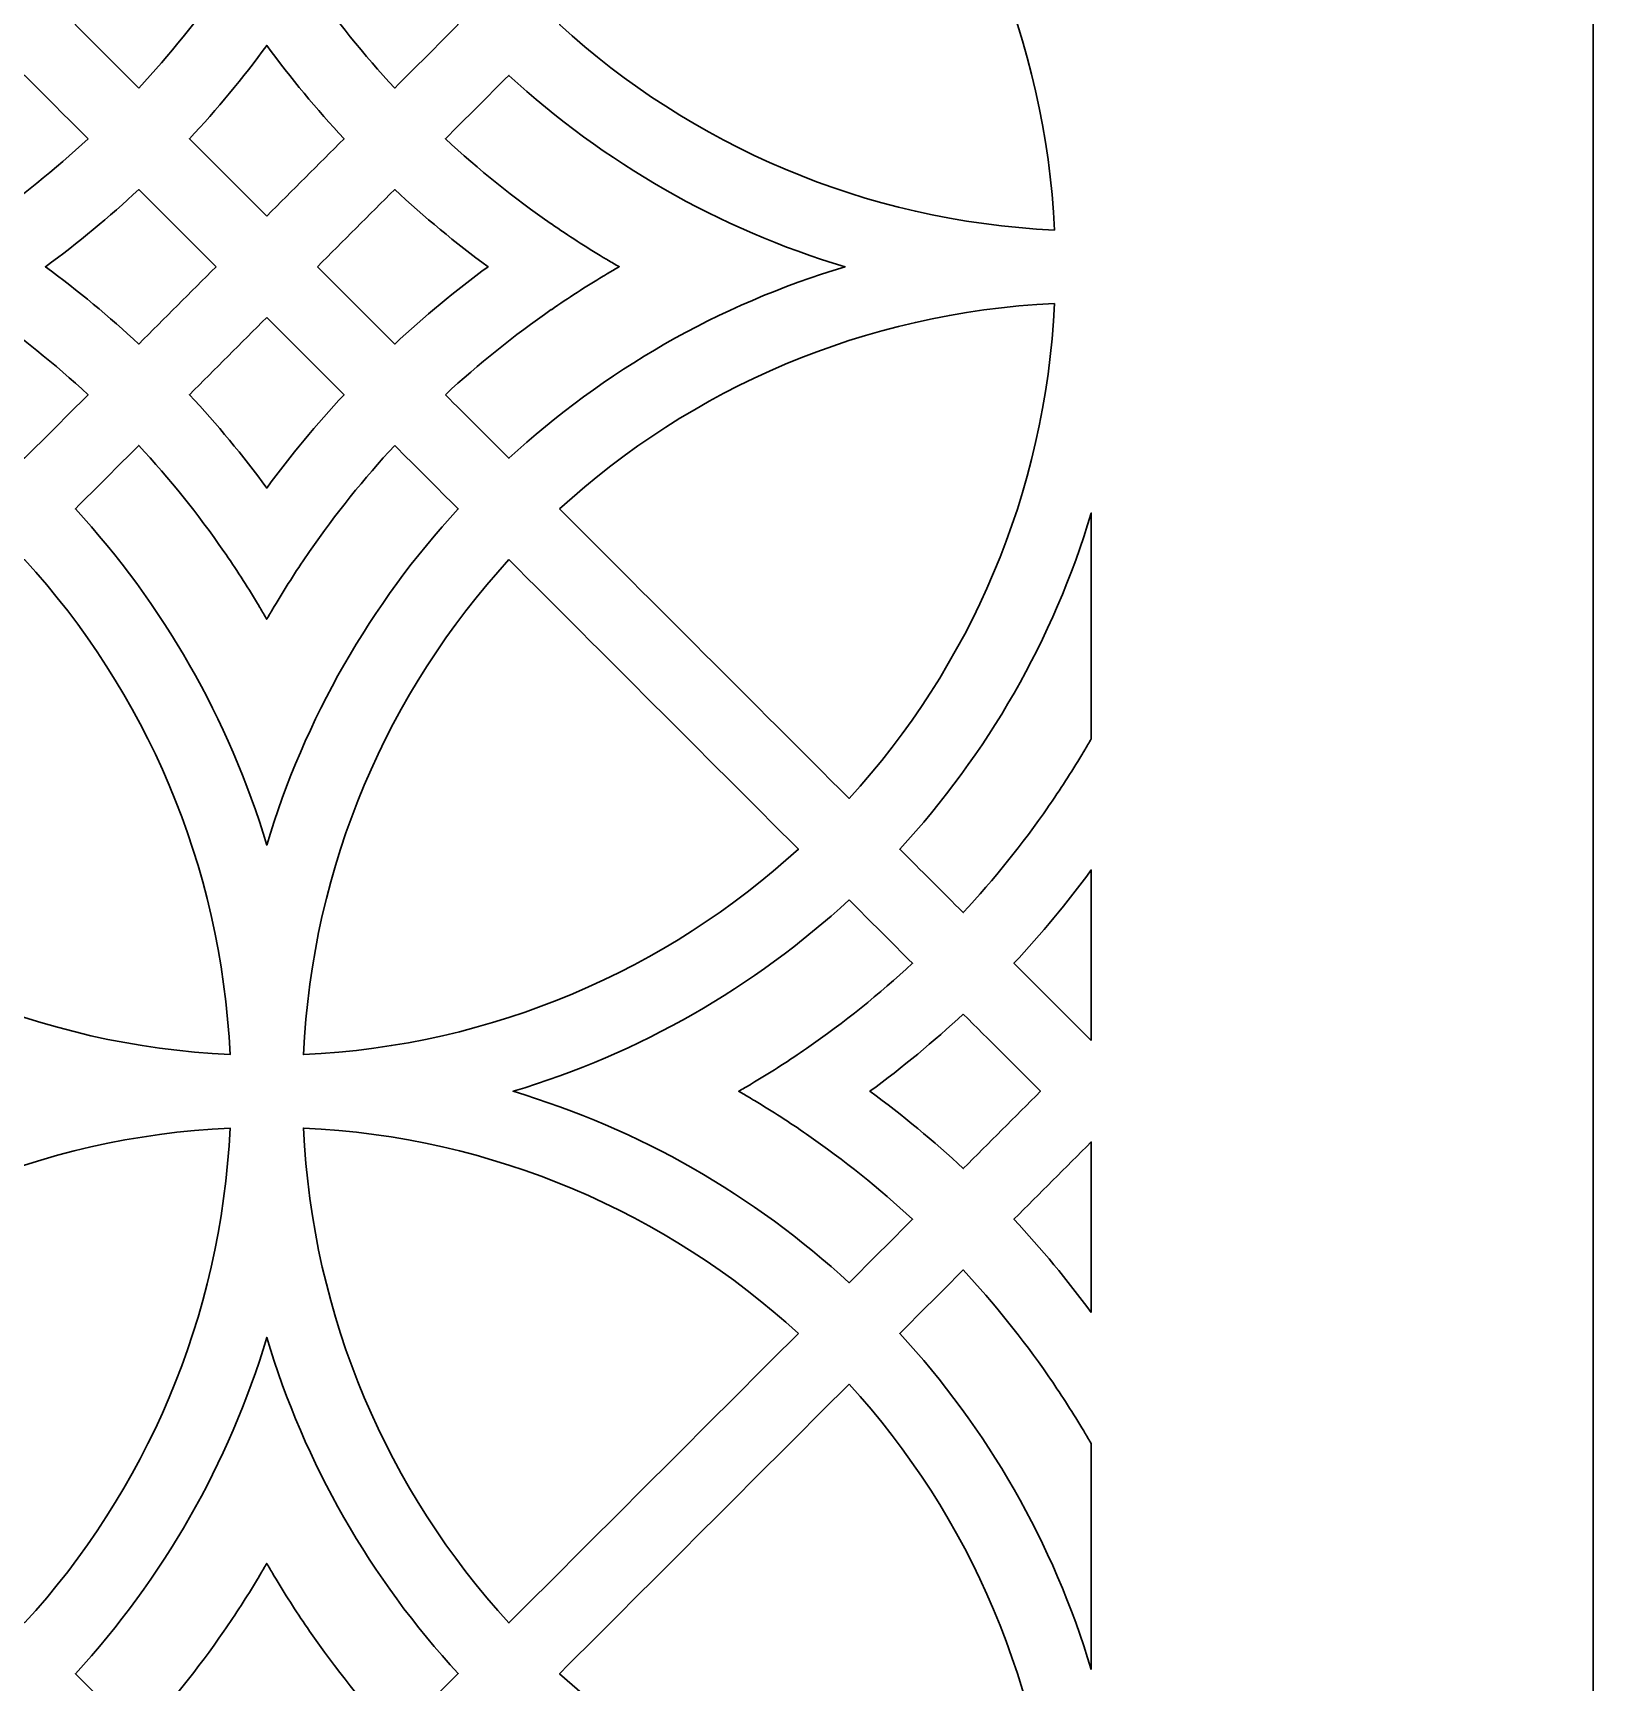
# Model space of a CAD drawing. Header units: centimetres. Extents: x 8 to 12.9, y -9 to 9.
# Drawn here: x 11.122 to 12.902, y -0.673 to 1.208 of the extents above; entities that cross this region are included whole.
import ezdxf

# ---------------------------------------------------------------- set-up
doc = ezdxf.new("R2010")
doc.units = ezdxf.units.CM
doc.header["$MEASUREMENT"] = 0
doc.layers.add('layer 1', color=7, linetype='Continuous')

msp = doc.modelspace()

# ---------------------------------------------------------------- linework, layer by layer
at = {"layer": 'layer 1', "color": 250, "lineweight": 30}
for points, knots in [([(12.90221, 9.00077), (11.26585, 9.00077), (9.62949, 9.00077), (7.99312, 9.00077), (7.99312, 9.00077), (7.99312, 3.53168), (7.99312, -1.93741), (7.99312, -7.4065), (7.99312, -7.4065), (7.99314, -7.4065), (7.99315, -7.4065), (7.99316, -7.4065), (7.99316, -7.4065), (7.99316, -7.93741), (7.99316, -8.46832), (7.99316, -8.99923), (7.99316, -8.99923), (8.18407, -8.99923), (8.37498, -8.99923), (8.56589, -8.99923), (8.56589, -8.99923), (8.56589, -8.91742), (8.56589, -8.8356), (8.56589, -8.75378), (8.56589, -8.75378), (8.76783, -8.75378), (8.96977, -8.75378), (9.17171, -8.75378), (9.17171, -8.75378), (9.17171, -8.5939), (9.17171, -8.43402), (9.17171, -8.27413), (9.17171, -8.27413), (9.25341, -8.27251), (9.33511, -8.27088), (9.4168, -8.26924), (9.4168, -8.26924), (9.43131, -8.31061), (9.45032, -8.34649), (9.48189, -8.37816), (9.48189, -8.37816), (9.5128, -8.40916), (9.54474, -8.42833), (9.58226, -8.43705), (9.58226, -8.43705), (9.63191, -8.4486), (9.68435, -8.44357), (9.72421, -8.4088), (9.72421, -8.4088), (9.76278, -8.37514), (9.78504, -8.32123), (9.79304, -8.2698), (9.79304, -8.2698), (9.81586, -8.27211), (9.83527, -8.27158), (9.85358, -8.26896), (9.85358, -8.26896), (9.94495, -8.25588), (9.9881, -8.19807), (9.99582, -8.11089), (9.99582, -8.11089), (9.99771, -8.08953), (9.9962, -8.06844), (9.98941, -8.04988), (9.98941, -8.04988), (9.99085, -8.05023), (9.99229, -8.05059), (9.99372, -8.05095), (9.99372, -8.05095), (10.02596, -8.0621), (10.0582, -8.07324), (10.09045, -8.08439), (10.09045, -8.08439), (10.10979, -8.28195), (10.26235, -8.43577), (10.44769, -8.43577), (10.44769, -8.43577), (10.63302, -8.43577), (10.78558, -8.28195), (10.80493, -8.08439), (10.80493, -8.08439), (10.83717, -8.07324), (10.86941, -8.0621), (10.90165, -8.05095), (10.90165, -8.05095), (10.90309, -8.05059), (10.90452, -8.05023), (10.90596, -8.04988), (10.90596, -8.04988), (10.89917, -8.06844), (10.89767, -8.08953), (10.89956, -8.11089), (10.89956, -8.11089), (10.90727, -8.19807), (10.95043, -8.25588), (11.04179, -8.26896), (11.04179, -8.26896), (11.0601, -8.27158), (11.07952, -8.27211), (11.10234, -8.2698), (11.10234, -8.2698), (11.11033, -8.32123), (11.13259, -8.37514), (11.17117, -8.4088), (11.17117, -8.4088), (11.21102, -8.44357), (11.26346, -8.4486), (11.31312, -8.43705), (11.31312, -8.43705), (11.35063, -8.42833), (11.38257, -8.40916), (11.41348, -8.37816), (11.41348, -8.37816), (11.44506, -8.34649), (11.46406, -8.31061), (11.47857, -8.26924), (11.47857, -8.26924), (11.56027, -8.27088), (11.64196, -8.27251), (11.72366, -8.27413), (11.72366, -8.27413), (11.72366, -8.43402), (11.72366, -8.5939), (11.72366, -8.75378), (11.72366, -8.75378), (11.9256, -8.75378), (12.12754, -8.75378), (12.32948, -8.75378), (12.32948, -8.75378), (12.32948, -8.8356), (12.32948, -8.91742), (12.32948, -8.99923), (12.32948, -8.99923), (12.52039, -8.99923), (12.7113, -8.99923), (12.90221, -8.99923), (12.90221, -8.99923), (12.90221, -8.46832), (12.90221, -7.93741), (12.90221, -7.4065), (12.90221, -7.4065), (12.90221, -1.93741), (12.90221, 3.53168), (12.90221, 9.00077)], [0, 0, 0, 0, 0.027027, 0.027027, 0.027027, 0.027027, 0.0540541, 0.0540541, 0.0540541, 0.0540541, 0.0810811, 0.0810811, 0.0810811, 0.0810811, 0.1081081, 0.1081081, 0.1081081, 0.1081081, 0.1351351, 0.1351351, 0.1351351, 0.1351351, 0.1621622, 0.1621622, 0.1621622, 0.1621622, 0.1891892, 0.1891892, 0.1891892, 0.1891892, 0.2162162, 0.2162162, 0.2162162, 0.2162162, 0.2432432, 0.2432432, 0.2432432, 0.2432432, 0.2702703, 0.2702703, 0.2702703, 0.2702703, 0.2972973, 0.2972973, 0.2972973, 0.2972973, 0.3243243, 0.3243243, 0.3243243, 0.3243243, 0.3513514, 0.3513514, 0.3513514, 0.3513514, 0.3783784, 0.3783784, 0.3783784, 0.3783784, 0.4054054, 0.4054054, 0.4054054, 0.4054054, 0.4324324, 0.4324324, 0.4324324, 0.4324324, 0.4594595, 0.4594595, 0.4594595, 0.4594595, 0.4864865, 0.4864865, 0.4864865, 0.4864865, 0.5135135, 0.5135135, 0.5135135, 0.5135135, 0.5405405, 0.5405405, 0.5405405, 0.5405405, 0.5675676, 0.5675676, 0.5675676, 0.5675676, 0.5945946, 0.5945946, 0.5945946, 0.5945946, 0.6216216, 0.6216216, 0.6216216, 0.6216216, 0.6486486, 0.6486486, 0.6486486, 0.6486486, 0.6756757, 0.6756757, 0.6756757, 0.6756757, 0.7027027, 0.7027027, 0.7027027, 0.7027027, 0.7297297, 0.7297297, 0.7297297, 0.7297297, 0.7567568, 0.7567568, 0.7567568, 0.7567568, 0.7837838, 0.7837838, 0.7837838, 0.7837838, 0.8108108, 0.8108108, 0.8108108, 0.8108108, 0.8378378, 0.8378378, 0.8378378, 0.8378378, 0.8648649, 0.8648649, 0.8648649, 0.8648649, 0.8918919, 0.8918919, 0.8918919, 0.8918919, 0.9189189, 0.9189189, 0.9189189, 0.9189189, 0.9459459, 0.9459459, 0.9459459, 0.9459459, 1, 1, 1, 1]), ([(11.24254, 1.14557), (11.2184, 1.16971), (11.19425, 1.19386), (11.1701, 1.218), (11.1701, 1.218), (11.26975, 1.32625), (11.34538, 1.45694), (11.38855, 1.60163), (11.38855, 1.60163), (11.43171, 1.45693), (11.50737, 1.32624), (11.60702, 1.21799), (11.60702, 1.21799), (11.58288, 1.19384), (11.55875, 1.1697), (11.5346, 1.14557), (11.5346, 1.14557), (11.49947, 1.18345), (11.467, 1.22385), (11.43752, 1.26645), (11.43752, 1.26645), (11.4375, 1.26645), (11.4375, 1.26645), (11.43748, 1.26645), (11.43748, 1.26645), (11.43748, 1.26646), (11.43748, 1.26646), (11.43748, 1.26646), (11.43748, 1.26646), (11.4375, 1.26648), (11.4375, 1.26649), (11.43752, 1.26652), (11.43752, 1.26652), (11.42414, 1.28583), (11.41135, 1.30559), (11.39921, 1.32579), (11.39921, 1.32579), (11.39827, 1.32736), (11.39733, 1.32893), (11.3964, 1.3305), (11.3964, 1.3305), (11.3963, 1.33065), (11.39622, 1.3308), (11.39613, 1.33095), (11.39613, 1.33095), (11.39357, 1.33525), (11.39106, 1.33956), (11.38857, 1.34389), (11.38857, 1.34389), (11.38609, 1.33956), (11.38357, 1.33524), (11.38103, 1.33095), (11.38103, 1.33095), (11.38094, 1.3308), (11.38084, 1.33065), (11.38076, 1.33051), (11.38076, 1.33051), (11.37983, 1.32893), (11.37888, 1.32736), (11.37794, 1.32578), (11.37794, 1.32578), (11.36581, 1.30558), (11.35301, 1.28583), (11.33963, 1.26652), (11.33963, 1.26652), (11.33964, 1.26649), (11.33966, 1.26648), (11.33966, 1.26646), (11.33966, 1.26646), (11.33966, 1.26646), (11.33966, 1.26646), (11.33966, 1.26645), (11.33966, 1.26645), (11.33966, 1.26645), (11.33964, 1.26645), (11.33963, 1.26645), (11.33963, 1.26645), (11.31014, 1.22385), (11.27768, 1.18345), (11.24254, 1.14557)], [0, 0, 0, 0, 0.047619, 0.047619, 0.047619, 0.047619, 0.0952381, 0.0952381, 0.0952381, 0.0952381, 0.1428571, 0.1428571, 0.1428571, 0.1428571, 0.1904762, 0.1904762, 0.1904762, 0.1904762, 0.2380952, 0.2380952, 0.2380952, 0.2380952, 0.2857143, 0.2857143, 0.2857143, 0.2857143, 0.3333333, 0.3333333, 0.3333333, 0.3333333, 0.3809524, 0.3809524, 0.3809524, 0.3809524, 0.4285714, 0.4285714, 0.4285714, 0.4285714, 0.4761905, 0.4761905, 0.4761905, 0.4761905, 0.5238095, 0.5238095, 0.5238095, 0.5238095, 0.5714286, 0.5714286, 0.5714286, 0.5714286, 0.6190476, 0.6190476, 0.6190476, 0.6190476, 0.6666667, 0.6666667, 0.6666667, 0.6666667, 0.7142857, 0.7142857, 0.7142857, 0.7142857, 0.7619048, 0.7619048, 0.7619048, 0.7619048, 0.8095238, 0.8095238, 0.8095238, 0.8095238, 0.8571429, 0.8571429, 0.8571429, 0.8571429, 0.9047619, 0.9047619, 0.9047619, 0.9047619, 1, 1, 1, 1]), ([(12.05317, 1.54841), (11.94303, 1.43827), (11.83288, 1.32813), (11.72273, 1.21798), (11.72273, 1.21798), (11.87313, 1.08059), (12.07029, 0.99356), (12.28754, 0.98359), (12.28754, 0.98359), (12.27757, 1.20085), (12.19055, 1.39802), (12.05317, 1.54841)], [0, 0, 0, 0, 0.25, 0.25, 0.25, 0.25, 0.5, 0.5, 0.5, 0.5, 1, 1, 1, 1]), ([(11.38857, 0.99953), (11.35918, 1.02893), (11.32978, 1.05832), (11.30039, 1.08772), (11.30039, 1.08772), (11.33181, 1.12141), (11.36127, 1.15697), (11.38856, 1.19419), (11.38856, 1.19419), (11.38856, 1.19419), (11.38856, 1.1942), (11.38856, 1.1942), (11.38856, 1.1942), (11.38856, 1.19421), (11.38857, 1.19422), (11.38857, 1.19423), (11.38857, 1.19423), (11.38859, 1.19422), (11.38859, 1.19421), (11.38859, 1.1942), (11.38859, 1.1942), (11.38859, 1.19419), (11.38859, 1.19419), (11.38859, 1.19419), (11.38859, 1.19419), (11.41589, 1.15697), (11.44534, 1.12142), (11.47676, 1.08772), (11.47676, 1.08772), (11.44737, 1.05832), (11.41797, 1.02893), (11.38857, 0.99953)], [0, 0, 0, 0, 0.1111111, 0.1111111, 0.1111111, 0.1111111, 0.2222222, 0.2222222, 0.2222222, 0.2222222, 0.3333333, 0.3333333, 0.3333333, 0.3333333, 0.4444444, 0.4444444, 0.4444444, 0.4444444, 0.5555556, 0.5555556, 0.5555556, 0.5555556, 0.6666667, 0.6666667, 0.6666667, 0.6666667, 0.7777778, 0.7777778, 0.7777778, 0.7777778, 1, 1, 1, 1]), ([(11.18469, 1.08771), (11.16054, 1.11185), (11.13639, 1.13601), (11.11225, 1.16015), (11.11225, 1.16015), (11.004, 1.06051), (10.87332, 0.98487), (10.72862, 0.9417), (10.72862, 0.9417), (10.87332, 0.89854), (11.00402, 0.82288), (11.11227, 0.72323), (11.11227, 0.72323), (11.13641, 0.74737), (11.16055, 0.77151), (11.18469, 0.79565), (11.18469, 0.79565), (11.1468, 0.83078), (11.10642, 0.86325), (11.0638, 0.89274), (11.0638, 0.89274), (11.0638, 0.89275), (11.0638, 0.89276), (11.0638, 0.89277), (11.0638, 0.89277), (11.0638, 0.89277), (11.0638, 0.89277), (11.0638, 0.89277), (11.0638, 0.89277), (11.06378, 0.89276), (11.06376, 0.89275), (11.06375, 0.89273), (11.06375, 0.89273), (11.04442, 0.90612), (11.02467, 0.9189), (11.00447, 0.93105), (11.00447, 0.93105), (11.0029, 0.93199), (11.00133, 0.93293), (10.99975, 0.93386), (10.99975, 0.93386), (10.9996, 0.93395), (10.99945, 0.93404), (10.9993, 0.93412), (10.9993, 0.93412), (10.99501, 0.93668), (10.99069, 0.93919), (10.98637, 0.94168), (10.98637, 0.94168), (10.99069, 0.94417), (10.99501, 0.94668), (10.9993, 0.94923), (10.9993, 0.94923), (10.99945, 0.94931), (10.9996, 0.94941), (10.99975, 0.94949), (10.99975, 0.94949), (11.00133, 0.95043), (11.0029, 0.95137), (11.00447, 0.95231), (11.00447, 0.95231), (11.02467, 0.96445), (11.04442, 0.97724), (11.06375, 0.99062), (11.06375, 0.99062), (11.06376, 0.99061), (11.06378, 0.99059), (11.0638, 0.99059), (11.0638, 0.99059), (11.0638, 0.99059), (11.0638, 0.99059), (11.0638, 0.99059), (11.0638, 0.99059), (11.0638, 0.99059), (11.0638, 0.99061), (11.0638, 0.99062), (11.0638, 0.99062), (11.10642, 1.02011), (11.1468, 1.05257), (11.18469, 1.08771)], [0, 0, 0, 0, 0.047619, 0.047619, 0.047619, 0.047619, 0.0952381, 0.0952381, 0.0952381, 0.0952381, 0.1428571, 0.1428571, 0.1428571, 0.1428571, 0.1904762, 0.1904762, 0.1904762, 0.1904762, 0.2380952, 0.2380952, 0.2380952, 0.2380952, 0.2857143, 0.2857143, 0.2857143, 0.2857143, 0.3333333, 0.3333333, 0.3333333, 0.3333333, 0.3809524, 0.3809524, 0.3809524, 0.3809524, 0.4285714, 0.4285714, 0.4285714, 0.4285714, 0.4761905, 0.4761905, 0.4761905, 0.4761905, 0.5238095, 0.5238095, 0.5238095, 0.5238095, 0.5714286, 0.5714286, 0.5714286, 0.5714286, 0.6190476, 0.6190476, 0.6190476, 0.6190476, 0.6666667, 0.6666667, 0.6666667, 0.6666667, 0.7142857, 0.7142857, 0.7142857, 0.7142857, 0.7619048, 0.7619048, 0.7619048, 0.7619048, 0.8095238, 0.8095238, 0.8095238, 0.8095238, 0.8571429, 0.8571429, 0.8571429, 0.8571429, 0.9047619, 0.9047619, 0.9047619, 0.9047619, 1, 1, 1, 1]), ([(11.59246, 0.79565), (11.61661, 0.77149), (11.64076, 0.74735), (11.6649, 0.7232), (11.6649, 0.7232), (11.77315, 0.82285), (11.90385, 0.89849), (12.04854, 0.94165), (12.04854, 0.94165), (11.90383, 0.98482), (11.77314, 1.06047), (11.66489, 1.16013), (11.66489, 1.16013), (11.64074, 1.13598), (11.6166, 1.11185), (11.59246, 1.08771), (11.59246, 1.08771), (11.63034, 1.05257), (11.67074, 1.02011), (11.71335, 0.99062), (11.71335, 0.99062), (11.71335, 0.9906), (11.71335, 0.99059), (11.71335, 0.99059), (11.71335, 0.99059), (11.71335, 0.99059), (11.71335, 0.99059), (11.71335, 0.99059), (11.71335, 0.99059), (11.71337, 0.99059), (11.71339, 0.99061), (11.71341, 0.99062), (11.71341, 0.99062), (11.73273, 0.97724), (11.75248, 0.96445), (11.77269, 0.95231), (11.77269, 0.95231), (11.77425, 0.95137), (11.77583, 0.95043), (11.7774, 0.94949), (11.7774, 0.94949), (11.77755, 0.94941), (11.77769, 0.94931), (11.77785, 0.94923), (11.77785, 0.94923), (11.78214, 0.94668), (11.78646, 0.94417), (11.79079, 0.94168), (11.79079, 0.94168), (11.78646, 0.93919), (11.78214, 0.93668), (11.77785, 0.93413), (11.77785, 0.93413), (11.77769, 0.93404), (11.77756, 0.93395), (11.77741, 0.93386), (11.77741, 0.93386), (11.77583, 0.93293), (11.77425, 0.93198), (11.77268, 0.93105), (11.77268, 0.93105), (11.75248, 0.9189), (11.73273, 0.90612), (11.71341, 0.89273), (11.71341, 0.89273), (11.71339, 0.89275), (11.71337, 0.89276), (11.71335, 0.89277), (11.71335, 0.89277), (11.71335, 0.89277), (11.71335, 0.89277), (11.71335, 0.89277), (11.71335, 0.89277), (11.71335, 0.89276), (11.71335, 0.89275), (11.71335, 0.89274), (11.71335, 0.89274), (11.67074, 0.86325), (11.63034, 0.83078), (11.59246, 0.79565)], [0, 0, 0, 0, 0.047619, 0.047619, 0.047619, 0.047619, 0.0952381, 0.0952381, 0.0952381, 0.0952381, 0.1428571, 0.1428571, 0.1428571, 0.1428571, 0.1904762, 0.1904762, 0.1904762, 0.1904762, 0.2380952, 0.2380952, 0.2380952, 0.2380952, 0.2857143, 0.2857143, 0.2857143, 0.2857143, 0.3333333, 0.3333333, 0.3333333, 0.3333333, 0.3809524, 0.3809524, 0.3809524, 0.3809524, 0.4285714, 0.4285714, 0.4285714, 0.4285714, 0.4761905, 0.4761905, 0.4761905, 0.4761905, 0.5238095, 0.5238095, 0.5238095, 0.5238095, 0.5714286, 0.5714286, 0.5714286, 0.5714286, 0.6190476, 0.6190476, 0.6190476, 0.6190476, 0.6666667, 0.6666667, 0.6666667, 0.6666667, 0.7142857, 0.7142857, 0.7142857, 0.7142857, 0.7619048, 0.7619048, 0.7619048, 0.7619048, 0.8095238, 0.8095238, 0.8095238, 0.8095238, 0.8571429, 0.8571429, 0.8571429, 0.8571429, 0.9047619, 0.9047619, 0.9047619, 0.9047619, 1, 1, 1, 1]), ([(11.33072, 0.94168), (11.30132, 0.97107), (11.27193, 1.00047), (11.24253, 1.02986), (11.24253, 1.02986), (11.20885, 0.99845), (11.17329, 0.96899), (11.13606, 0.9417), (11.13606, 0.9417), (11.13606, 0.9417), (11.13606, 0.9417), (11.13605, 0.9417), (11.13605, 0.9417), (11.13604, 0.94169), (11.13603, 0.94168), (11.13602, 0.94168), (11.13602, 0.94168), (11.13603, 0.94167), (11.13604, 0.94167), (11.13605, 0.94166), (11.13605, 0.94166), (11.13606, 0.94166), (11.13606, 0.94166), (11.13606, 0.94166), (11.13606, 0.94166), (11.17329, 0.91436), (11.20883, 0.88491), (11.24253, 0.85349), (11.24253, 0.85349), (11.27193, 0.88288), (11.30132, 0.91228), (11.33072, 0.94168)], [0, 0, 0, 0, 0.1111111, 0.1111111, 0.1111111, 0.1111111, 0.2222222, 0.2222222, 0.2222222, 0.2222222, 0.3333333, 0.3333333, 0.3333333, 0.3333333, 0.4444444, 0.4444444, 0.4444444, 0.4444444, 0.5555556, 0.5555556, 0.5555556, 0.5555556, 0.6666667, 0.6666667, 0.6666667, 0.6666667, 0.7777778, 0.7777778, 0.7777778, 0.7777778, 1, 1, 1, 1]), ([(11.44643, 0.94168), (11.47583, 0.91228), (11.50522, 0.88288), (11.53463, 0.85349), (11.53463, 0.85349), (11.56831, 0.88491), (11.60386, 0.91436), (11.6411, 0.94166), (11.6411, 0.94166), (11.6411, 0.94166), (11.6411, 0.94166), (11.6411, 0.94166), (11.6411, 0.94166), (11.64111, 0.94167), (11.64112, 0.94167), (11.64112, 0.94168), (11.64112, 0.94168), (11.64112, 0.94168), (11.64111, 0.94169), (11.6411, 0.9417), (11.6411, 0.9417), (11.6411, 0.94169), (11.6411, 0.94169), (11.6411, 0.94169), (11.6411, 0.94169), (11.60386, 0.96899), (11.56831, 0.99844), (11.53463, 1.02986), (11.53463, 1.02986), (11.50522, 1.00047), (11.47583, 0.97107), (11.44643, 0.94168)], [0, 0, 0, 0, 0.1111111, 0.1111111, 0.1111111, 0.1111111, 0.2222222, 0.2222222, 0.2222222, 0.2222222, 0.3333333, 0.3333333, 0.3333333, 0.3333333, 0.4444444, 0.4444444, 0.4444444, 0.4444444, 0.5555556, 0.5555556, 0.5555556, 0.5555556, 0.6666667, 0.6666667, 0.6666667, 0.6666667, 0.7777778, 0.7777778, 0.7777778, 0.7777778, 1, 1, 1, 1]), ([(11.72273, 0.66538), (11.83289, 0.55522), (11.94304, 0.44507), (12.05319, 0.33492), (12.05319, 0.33492), (12.19058, 0.48532), (12.27761, 0.6825), (12.28758, 0.89976), (12.28758, 0.89976), (12.07032, 0.8898), (11.87314, 0.80277), (11.72273, 0.66538)], [0, 0, 0, 0, 0.25, 0.25, 0.25, 0.25, 0.5, 0.5, 0.5, 0.5, 1, 1, 1, 1]), ([(11.38857, 0.88383), (11.41797, 0.85443), (11.44737, 0.82503), (11.47676, 0.79564), (11.47676, 0.79564), (11.44534, 0.76194), (11.41589, 0.72639), (11.38859, 0.68917), (11.38859, 0.68917), (11.38859, 0.68916), (11.38859, 0.68916), (11.38859, 0.68915), (11.38859, 0.68915), (11.38859, 0.68914), (11.38859, 0.68913), (11.38857, 0.68913), (11.38857, 0.68913), (11.38857, 0.68913), (11.38856, 0.68914), (11.38856, 0.68915), (11.38856, 0.68915), (11.38856, 0.68916), (11.38856, 0.68916), (11.38856, 0.68916), (11.38856, 0.68916), (11.36127, 0.72639), (11.33181, 0.76194), (11.30039, 0.79563), (11.30039, 0.79563), (11.32978, 0.82503), (11.35918, 0.85443), (11.38857, 0.88383)], [0, 0, 0, 0, 0.1111111, 0.1111111, 0.1111111, 0.1111111, 0.2222222, 0.2222222, 0.2222222, 0.2222222, 0.3333333, 0.3333333, 0.3333333, 0.3333333, 0.4444444, 0.4444444, 0.4444444, 0.4444444, 0.5555556, 0.5555556, 0.5555556, 0.5555556, 0.6666667, 0.6666667, 0.6666667, 0.6666667, 0.7777778, 0.7777778, 0.7777778, 0.7777778, 1, 1, 1, 1]), ([(11.5346, 0.7378), (11.55876, 0.71364), (11.5829, 0.6895), (11.60705, 0.66535), (11.60705, 0.66535), (11.5074, 0.5571), (11.43176, 0.42642), (11.3886, 0.28172), (11.3886, 0.28172), (11.34544, 0.42643), (11.26978, 0.55711), (11.17012, 0.66538), (11.17012, 0.66538), (11.19427, 0.68951), (11.2184, 0.71365), (11.24254, 0.7378), (11.24254, 0.7378), (11.27768, 0.69991), (11.31014, 0.65951), (11.33963, 0.6169), (11.33963, 0.6169), (11.33965, 0.6169), (11.33966, 0.6169), (11.33966, 0.6169), (11.33966, 0.6169), (11.33966, 0.6169), (11.33966, 0.6169), (11.33966, 0.6169), (11.33966, 0.6169), (11.33966, 0.61688), (11.33965, 0.61686), (11.33963, 0.61685), (11.33963, 0.61685), (11.35301, 0.59752), (11.36581, 0.57777), (11.37794, 0.55757), (11.37794, 0.55757), (11.37889, 0.556), (11.37983, 0.55442), (11.38076, 0.55286), (11.38076, 0.55286), (11.38084, 0.55271), (11.38094, 0.55256), (11.38102, 0.55241), (11.38102, 0.55241), (11.38357, 0.54811), (11.38609, 0.54379), (11.38857, 0.53947), (11.38857, 0.53947), (11.39106, 0.54379), (11.39357, 0.54811), (11.39613, 0.55241), (11.39613, 0.55241), (11.39622, 0.55256), (11.3963, 0.55271), (11.3964, 0.55286), (11.3964, 0.55286), (11.39733, 0.55442), (11.39827, 0.556), (11.39921, 0.55757), (11.39921, 0.55757), (11.41135, 0.57777), (11.42414, 0.59752), (11.43752, 0.61685), (11.43752, 0.61685), (11.43751, 0.61686), (11.4375, 0.61688), (11.43748, 0.6169), (11.43748, 0.6169), (11.43748, 0.6169), (11.43748, 0.6169), (11.43748, 0.6169), (11.43748, 0.6169), (11.4375, 0.6169), (11.43751, 0.6169), (11.43752, 0.6169), (11.43752, 0.6169), (11.467, 0.65951), (11.49947, 0.69991), (11.5346, 0.7378)], [0, 0, 0, 0, 0.047619, 0.047619, 0.047619, 0.047619, 0.0952381, 0.0952381, 0.0952381, 0.0952381, 0.1428571, 0.1428571, 0.1428571, 0.1428571, 0.1904762, 0.1904762, 0.1904762, 0.1904762, 0.2380952, 0.2380952, 0.2380952, 0.2380952, 0.2857143, 0.2857143, 0.2857143, 0.2857143, 0.3333333, 0.3333333, 0.3333333, 0.3333333, 0.3809524, 0.3809524, 0.3809524, 0.3809524, 0.4285714, 0.4285714, 0.4285714, 0.4285714, 0.4761905, 0.4761905, 0.4761905, 0.4761905, 0.5238095, 0.5238095, 0.5238095, 0.5238095, 0.5714286, 0.5714286, 0.5714286, 0.5714286, 0.6190476, 0.6190476, 0.6190476, 0.6190476, 0.6666667, 0.6666667, 0.6666667, 0.6666667, 0.7142857, 0.7142857, 0.7142857, 0.7142857, 0.7619048, 0.7619048, 0.7619048, 0.7619048, 0.8095238, 0.8095238, 0.8095238, 0.8095238, 0.8571429, 0.8571429, 0.8571429, 0.8571429, 0.9047619, 0.9047619, 0.9047619, 0.9047619, 1, 1, 1, 1]), ([(12.32949, 0.40295), (12.32949, 0.48884), (12.32949, 0.57473), (12.32949, 0.66061), (12.32949, 0.66061), (12.28632, 0.51596), (12.21069, 0.38529), (12.11107, 0.27704), (12.11107, 0.27704), (12.1352, 0.25291), (12.15932, 0.22878), (12.18345, 0.20466), (12.18345, 0.20466), (12.21858, 0.24253), (12.25104, 0.28292), (12.28054, 0.32553), (12.28054, 0.32553), (12.28054, 0.32553), (12.28056, 0.32553), (12.28057, 0.32553), (12.28057, 0.32553), (12.28056, 0.32554), (12.28054, 0.32556), (12.28054, 0.32559), (12.28054, 0.32559), (12.29391, 0.34491), (12.30671, 0.36466), (12.31884, 0.38486), (12.31884, 0.38486), (12.31979, 0.38643), (12.32073, 0.38799), (12.32166, 0.38958), (12.32166, 0.38958), (12.32175, 0.38972), (12.32184, 0.38987), (12.32192, 0.39003), (12.32192, 0.39003), (12.32448, 0.39432), (12.32699, 0.39863), (12.32948, 0.40296), (12.32948, 0.40296), (12.32948, 0.40296), (12.32948, 0.40295), (12.32948, 0.40295), (12.32948, 0.40295), (12.32948, 0.40295), (12.32948, 0.40296), (12.32948, 0.40296), (12.32948, 0.40296), (12.32948, 0.40296), (12.32949, 0.40295), (12.32949, 0.40295)], [0, 0, 0, 0, 0.0714286, 0.0714286, 0.0714286, 0.0714286, 0.1428571, 0.1428571, 0.1428571, 0.1428571, 0.2142857, 0.2142857, 0.2142857, 0.2142857, 0.2857143, 0.2857143, 0.2857143, 0.2857143, 0.3571429, 0.3571429, 0.3571429, 0.3571429, 0.4285714, 0.4285714, 0.4285714, 0.4285714, 0.5, 0.5, 0.5, 0.5, 0.5714286, 0.5714286, 0.5714286, 0.5714286, 0.6428571, 0.6428571, 0.6428571, 0.6428571, 0.7142857, 0.7142857, 0.7142857, 0.7142857, 0.7857143, 0.7857143, 0.7857143, 0.7857143, 0.8571429, 0.8571429, 0.8571429, 0.8571429, 1, 1, 1, 1]), ([(10.78184, 0.27708), (10.89198, 0.38722), (11.00213, 0.49737), (11.11227, 0.60752), (11.11227, 0.60752), (11.24966, 0.45712), (11.33669, 0.25996), (11.34666, 0.04271), (11.34666, 0.04271), (11.12941, 0.05269), (10.93223, 0.13971), (10.78184, 0.27708)], [0, 0, 0, 0, 0.25, 0.25, 0.25, 0.25, 0.5, 0.5, 0.5, 0.5, 1, 1, 1, 1]), ([(11.66489, 0.60752), (11.77503, 0.49737), (11.88519, 0.38721), (11.99533, 0.27707), (11.99533, 0.27707), (11.84494, 0.13968), (11.64775, 0.05265), (11.43049, 0.04268), (11.43049, 0.04268), (11.44045, 0.25994), (11.52748, 0.45712), (11.66489, 0.60752)], [0, 0, 0, 0, 0.25, 0.25, 0.25, 0.25, 0.5, 0.5, 0.5, 0.5, 1, 1, 1, 1]), ([(12.32949, 0.05863), (12.32949, 0.12353), (12.32949, 0.18842), (12.32949, 0.25331), (12.32949, 0.25331), (12.30218, 0.21607), (12.27273, 0.1805), (12.2413, 0.1468), (12.2413, 0.1468), (12.27069, 0.11741), (12.30009, 0.08802), (12.32949, 0.05863)], [0, 0, 0, 0, 0.25, 0.25, 0.25, 0.25, 0.5, 0.5, 0.5, 0.5, 1, 1, 1, 1]), ([(12.05321, 0.21918), (12.07734, 0.19505), (12.10147, 0.17093), (12.12559, 0.1468), (12.12559, 0.1468), (12.08772, 0.11167), (12.04733, 0.07921), (12.00472, 0.04973), (12.00472, 0.04973), (12.00472, 0.04971), (12.00472, 0.04969), (12.00472, 0.04968), (12.00472, 0.04968), (12.00471, 0.04969), (12.00469, 0.04971), (12.00468, 0.04973), (12.00468, 0.04973), (11.98535, 0.03635), (11.96559, 0.02355), (11.9454, 0.01141), (11.9454, 0.01141), (11.94383, 0.01046), (11.94226, 0.00952), (11.94068, 0.00859), (11.94068, 0.00859), (11.94053, 0.0085), (11.94038, 0.00841), (11.94023, 0.00833), (11.94023, 0.00833), (11.93594, 0.00578), (11.93163, 0.00326), (11.92729, 0.00078), (11.92729, 0.00078), (11.92729, 0.00078), (11.9273, 0.00078), (11.9273, 0.00078), (11.9273, 0.00078), (11.9273, 0.00078), (11.92729, 0.00078), (11.92729, 0.00078), (11.92729, 0.00078), (11.9273, 0.00078), (11.9273, 0.00078), (11.9273, 0.00076), (11.9273, 0.00076), (11.9273, 0.00076), (11.9273, 0.00076), (11.92729, 0.00076), (11.92729, 0.00076), (11.92729, 0.00076), (11.9273, 0.00075), (11.9273, 0.00075), (11.9273, 0.00075), (11.9273, 0.00075), (11.92729, 0.00075), (11.92729, 0.00075), (11.92729, 0.00075), (11.93163, -0.00174), (11.93594, -0.00425), (11.94023, -0.00679), (11.94023, -0.00679), (11.94038, -0.00688), (11.94053, -0.00696), (11.94068, -0.00706), (11.94068, -0.00706), (11.94226, -0.00799), (11.94383, -0.00894), (11.9454, -0.00988), (11.9454, -0.00988), (11.96559, -0.02202), (11.98535, -0.0348), (12.00468, -0.04819), (12.00468, -0.04819), (12.00469, -0.04817), (12.00471, -0.04816), (12.00472, -0.04815), (12.00472, -0.04815), (12.00472, -0.04816), (12.00472, -0.04818), (12.00472, -0.04819), (12.00472, -0.04819), (12.04733, -0.07767), (12.08772, -0.11014), (12.12559, -0.14528), (12.12559, -0.14528), (12.10146, -0.1694), (12.07733, -0.19353), (12.05321, -0.21766), (12.05321, -0.21766), (11.94496, -0.11803), (11.81428, -0.0424), (11.66962, 0.00076), (11.66962, 0.00076), (11.81428, 0.04393), (11.94496, 0.11955), (12.05321, 0.21918)], [0, 0, 0, 0, 0.04, 0.04, 0.04, 0.04, 0.08, 0.08, 0.08, 0.08, 0.12, 0.12, 0.12, 0.12, 0.16, 0.16, 0.16, 0.16, 0.2, 0.2, 0.2, 0.2, 0.24, 0.24, 0.24, 0.24, 0.28, 0.28, 0.28, 0.28, 0.32, 0.32, 0.32, 0.32, 0.36, 0.36, 0.36, 0.36, 0.4, 0.4, 0.4, 0.4, 0.44, 0.44, 0.44, 0.44, 0.48, 0.48, 0.48, 0.48, 0.52, 0.52, 0.52, 0.52, 0.56, 0.56, 0.56, 0.56, 0.6, 0.6, 0.6, 0.6, 0.64, 0.64, 0.64, 0.64, 0.68, 0.68, 0.68, 0.68, 0.72, 0.72, 0.72, 0.72, 0.76, 0.76, 0.76, 0.76, 0.8, 0.8, 0.8, 0.8, 0.84, 0.84, 0.84, 0.84, 0.88, 0.88, 0.88, 0.88, 0.92, 0.92, 0.92, 0.92, 1, 1, 1, 1]), ([(12.18345, 0.08895), (12.21284, 0.05956), (12.24223, 0.03016), (12.27163, 0.00076), (12.27163, 0.00076), (12.24223, -0.02863), (12.21284, -0.05803), (12.18345, -0.08742), (12.18345, -0.08742), (12.14975, -0.05599), (12.11418, -0.02653), (12.07694, 0.00076), (12.07694, 0.00076), (12.11418, 0.02807), (12.14975, 0.05752), (12.18345, 0.08895)], [0, 0, 0, 0, 0.2, 0.2, 0.2, 0.2, 0.4, 0.4, 0.4, 0.4, 0.6, 0.6, 0.6, 0.6, 1, 1, 1, 1]), ([(11.11227, -0.60598), (11.00214, -0.49584), (10.89198, -0.3857), (10.78184, -0.27555), (10.78184, -0.27555), (10.93223, -0.13817), (11.12941, -0.05115), (11.34666, -0.04118), (11.34666, -0.04118), (11.33669, -0.25843), (11.24966, -0.45559), (11.11227, -0.60598)], [0, 0, 0, 0, 0.25, 0.25, 0.25, 0.25, 0.5, 0.5, 0.5, 0.5, 1, 1, 1, 1]), ([(11.99533, -0.27554), (11.88517, -0.38568), (11.77503, -0.49584), (11.66488, -0.60598), (11.66488, -0.60598), (11.52749, -0.45559), (11.44045, -0.25841), (11.43049, -0.04115), (11.43049, -0.04115), (11.64775, -0.05112), (11.84493, -0.13814), (11.99533, -0.27554)], [0, 0, 0, 0, 0.25, 0.25, 0.25, 0.25, 0.5, 0.5, 0.5, 0.5, 1, 1, 1, 1]), ([(12.32949, -0.25178), (12.32949, -0.18688), (12.32949, -0.12199), (12.32949, -0.05709), (12.32949, -0.05709), (12.30009, -0.08648), (12.27069, -0.11588), (12.2413, -0.14528), (12.2413, -0.14528), (12.27273, -0.17898), (12.30218, -0.21454), (12.32949, -0.25178)], [0, 0, 0, 0, 0.25, 0.25, 0.25, 0.25, 0.5, 0.5, 0.5, 0.5, 1, 1, 1, 1]), ([(12.32949, -0.6591), (12.32949, -0.5732), (12.32949, -0.48733), (12.32949, -0.40142), (12.32949, -0.40142), (12.32949, -0.40142), (12.32949, -0.40142), (12.32948, -0.40142), (12.32948, -0.40142), (12.32948, -0.40142), (12.32948, -0.40142), (12.32948, -0.40142), (12.32948, -0.40142), (12.32948, -0.40142), (12.32948, -0.40142), (12.32948, -0.40142), (12.32948, -0.40142), (12.32699, -0.3971), (12.32448, -0.39279), (12.32192, -0.38849), (12.32192, -0.38849), (12.32184, -0.38834), (12.32175, -0.38819), (12.32166, -0.38804), (12.32166, -0.38804), (12.32073, -0.38647), (12.31979, -0.3849), (12.31884, -0.38332), (12.31884, -0.38332), (12.30671, -0.36312), (12.29391, -0.34337), (12.28054, -0.32405), (12.28054, -0.32405), (12.28054, -0.32403), (12.28056, -0.32402), (12.28057, -0.324), (12.28057, -0.324), (12.28056, -0.324), (12.28054, -0.324), (12.28054, -0.324), (12.28054, -0.324), (12.25104, -0.28139), (12.21858, -0.24101), (12.18345, -0.20313), (12.18345, -0.20313), (12.15932, -0.22726), (12.13519, -0.25139), (12.11106, -0.27551), (12.11106, -0.27551), (12.21069, -0.38376), (12.28632, -0.51443), (12.32949, -0.6591)], [0, 0, 0, 0, 0.0714286, 0.0714286, 0.0714286, 0.0714286, 0.1428571, 0.1428571, 0.1428571, 0.1428571, 0.2142857, 0.2142857, 0.2142857, 0.2142857, 0.2857143, 0.2857143, 0.2857143, 0.2857143, 0.3571429, 0.3571429, 0.3571429, 0.3571429, 0.4285714, 0.4285714, 0.4285714, 0.4285714, 0.5, 0.5, 0.5, 0.5, 0.5714286, 0.5714286, 0.5714286, 0.5714286, 0.6428571, 0.6428571, 0.6428571, 0.6428571, 0.7142857, 0.7142857, 0.7142857, 0.7142857, 0.7857143, 0.7857143, 0.7857143, 0.7857143, 0.8571429, 0.8571429, 0.8571429, 0.8571429, 1, 1, 1, 1]), ([(11.24254, -0.73626), (11.21841, -0.71213), (11.19428, -0.68799), (11.17014, -0.66385), (11.17014, -0.66385), (11.26979, -0.55559), (11.34544, -0.42489), (11.38861, -0.28019), (11.38861, -0.28019), (11.43176, -0.42489), (11.50741, -0.55557), (11.60705, -0.66381), (11.60705, -0.66381), (11.5829, -0.68796), (11.55876, -0.71211), (11.5346, -0.73626), (11.5346, -0.73626), (11.49947, -0.69837), (11.467, -0.65798), (11.43752, -0.61537), (11.43752, -0.61537), (11.4375, -0.61537), (11.4375, -0.61537), (11.43748, -0.61537), (11.43748, -0.61537), (11.43748, -0.61537), (11.43748, -0.61537), (11.43748, -0.61537), (11.43748, -0.61537), (11.4375, -0.61535), (11.43751, -0.61533), (11.43752, -0.61531), (11.43752, -0.61531), (11.42414, -0.59598), (11.41135, -0.57623), (11.39921, -0.55603), (11.39921, -0.55603), (11.39827, -0.55446), (11.39733, -0.5529), (11.3964, -0.55132), (11.3964, -0.55132), (11.3963, -0.55117), (11.39622, -0.55102), (11.39613, -0.55087), (11.39613, -0.55087), (11.39357, -0.54657), (11.39106, -0.54226), (11.38857, -0.53793), (11.38857, -0.53793), (11.38609, -0.54226), (11.38357, -0.54657), (11.38102, -0.55087), (11.38102, -0.55087), (11.38094, -0.55102), (11.38084, -0.55117), (11.38076, -0.55132), (11.38076, -0.55132), (11.37983, -0.5529), (11.37889, -0.55446), (11.37794, -0.55603), (11.37794, -0.55603), (11.36581, -0.57623), (11.35301, -0.59598), (11.33963, -0.61531), (11.33963, -0.61531), (11.33965, -0.61533), (11.33966, -0.61535), (11.33967, -0.61537), (11.33967, -0.61537), (11.33966, -0.61537), (11.33966, -0.61537), (11.33966, -0.61537), (11.33966, -0.61537), (11.33966, -0.61537), (11.33965, -0.61537), (11.33964, -0.61537), (11.33964, -0.61537), (11.31014, -0.65798), (11.27768, -0.69837), (11.24254, -0.73626)], [0, 0, 0, 0, 0.047619, 0.047619, 0.047619, 0.047619, 0.0952381, 0.0952381, 0.0952381, 0.0952381, 0.1428571, 0.1428571, 0.1428571, 0.1428571, 0.1904762, 0.1904762, 0.1904762, 0.1904762, 0.2380952, 0.2380952, 0.2380952, 0.2380952, 0.2857143, 0.2857143, 0.2857143, 0.2857143, 0.3333333, 0.3333333, 0.3333333, 0.3333333, 0.3809524, 0.3809524, 0.3809524, 0.3809524, 0.4285714, 0.4285714, 0.4285714, 0.4285714, 0.4761905, 0.4761905, 0.4761905, 0.4761905, 0.5238095, 0.5238095, 0.5238095, 0.5238095, 0.5714286, 0.5714286, 0.5714286, 0.5714286, 0.6190476, 0.6190476, 0.6190476, 0.6190476, 0.6666667, 0.6666667, 0.6666667, 0.6666667, 0.7142857, 0.7142857, 0.7142857, 0.7142857, 0.7619048, 0.7619048, 0.7619048, 0.7619048, 0.8095238, 0.8095238, 0.8095238, 0.8095238, 0.8571429, 0.8571429, 0.8571429, 0.8571429, 0.9047619, 0.9047619, 0.9047619, 0.9047619, 1, 1, 1, 1]), ([(12.05319, -0.33339), (11.94304, -0.44354), (11.83289, -0.55369), (11.72273, -0.66385), (11.72273, -0.66385), (11.87314, -0.80123), (12.07032, -0.88826), (12.28758, -0.89823), (12.28758, -0.89823), (12.2776, -0.68097), (12.19057, -0.48379), (12.05319, -0.33339)], [0, 0, 0, 0, 0.25, 0.25, 0.25, 0.25, 0.5, 0.5, 0.5, 0.5, 1, 1, 1, 1])]:
    msp.add_open_spline(points, degree=3, knots=knots, dxfattribs=at)

doc.saveas('drawing.dxf')
